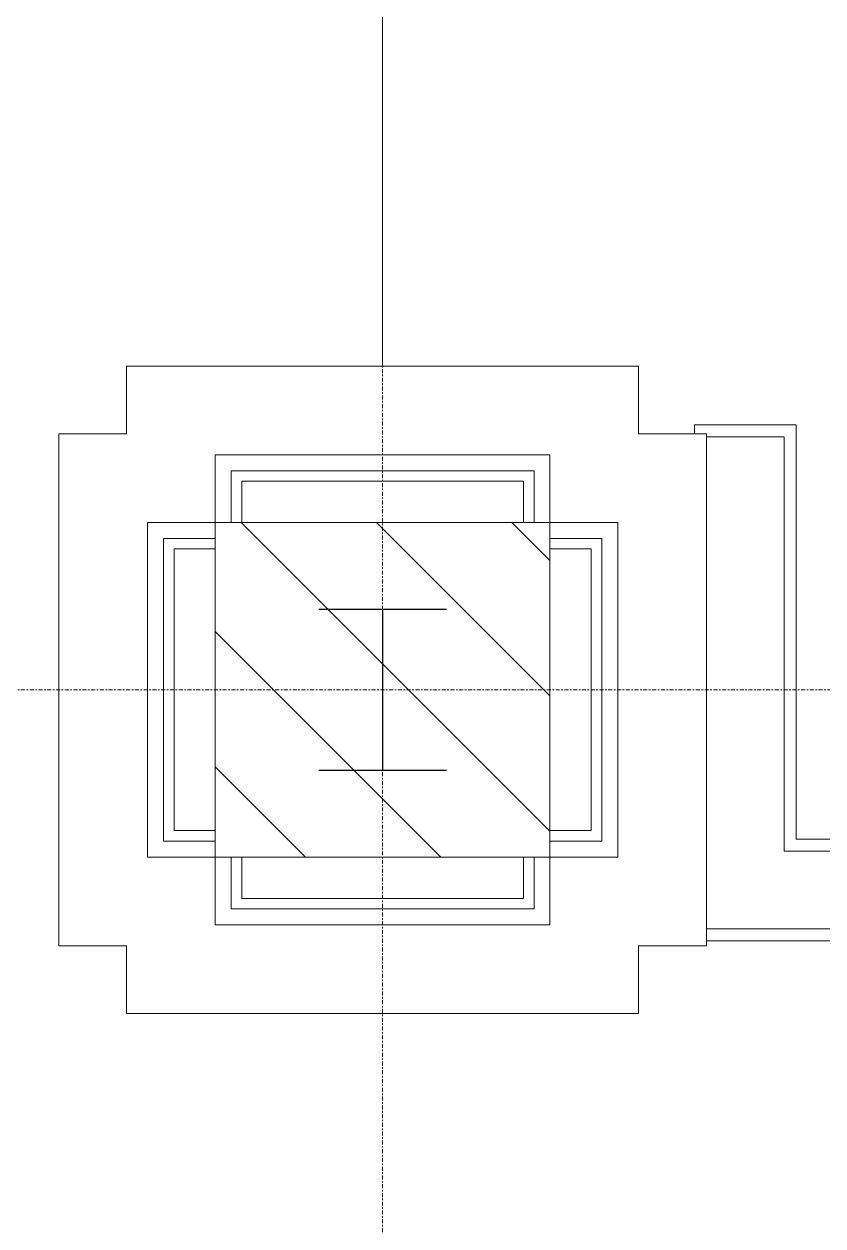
# Model space of a CAD drawing. Header units: inches. Extents: x -1205 to 1409, y -1117 to 895.
# Drawn here: x -112.8 to -62.7, y 488.9 to 564.3 of the extents above; entities that cross this region are included whole.
import ezdxf

# ---------------------------------------------------------------- set-up
doc = ezdxf.new("R2010")
doc.units = ezdxf.units.IN
doc.header["$MEASUREMENT"] = 0
doc.linetypes.add('Grid Line 1_4_', pattern=[0.4375, 0.25, -0.0625, 0.0625, -0.0625])
for name, color, linetype, lineweight in [('A-GENM', 13, 'Continuous', 9), ('A-WALL', 113, 'Continuous', 13), ('I-WALL', 2, 'Continuous', 13), ('S-BEAM', 12, 'Continuous', 13), ('S-COLS', 52, 'Continuous', 13), ('S-COLS-SYMB', 171, 'Continuous', 20), ('S-GRID', 1, 'Continuous', 9)]:
    doc.layers.add(name, color=color, linetype=linetype, lineweight=lineweight)

# ---------------------------------------------------------------- blocks, each defined once
blk = doc.blocks.new('Decorative-Column - 8th - Standard-V3-8TH FLOOR TELECOM PLAN')
at = {"layer": 'A-GENM'}
h = blk.add_hatch(dxfattribs=at)
h.set_pattern_fill('FP_12', color=53, style=0, pattern_type=2)
h.set_pattern_definition([(135, (90.32, -522.006), (-4.24264, -4.24264), [])])
h.paths.add_polyline_path([(-9.5, -10), (10.5, -10), (10.5, 11), (-10.5, 11), (-10.5, -10)], flags=0)
at = {"layer": 'A-GENM', "color": 53}
for p, q in [((-16.066, 16.566), (-16.066, 20.816)), ((16.066, 20.816), (-16.066, 20.816)), ((16.066, 16.566), (16.066, 20.816)), ((-20.316, 16.566), (-20.316, -15.566)), ((-16.066, 16.566), (-20.316, 16.566)), ((16.066, 16.566), (20.316, 16.566)), ((20.316, -15.566), (20.316, 16.566)), ((-10.5, 15.25), (-10.5, 11)), ((-10.5, 15.25), (10.5, 15.25)), ((10.5, 11), (10.5, 15.25)), ((-9.5, 14.25), (9.5, 14.25)), ((-9.5, 11), (-9.5, 14.25)), ((-8.836, 11), (-8.836, 13.586)), ((-8.836, 13.586), (8.836, 13.586)), ((8.836, 13.586), (8.836, 11)), ((9.5, 14.25), (9.5, 11)), ((-14.75, -10), (-14.75, 11)), ((-10.5, 11), (-14.75, 11)), ((-10.5, 11), (-10.5, 10)), ((-10.5, 11), (-9.5, 11)), ((10.5, 11), (9.5, 11)), ((10.5, 11), (10.5, 10)), ((14.75, 11), (10.5, 11)), ((14.75, 11), (14.75, -10)), ((-13.75, 10), (-10.5, 10)), ((-13.75, -9), (-13.75, 10)), ((10.5, 10), (13.75, 10)), ((13.75, 10), (13.75, -9)), ((-13.086, -8.336), (-13.086, 9.336)), ((-13.086, 9.336), (-10.5, 9.336)), ((10.5, 9.336), (13.086, 9.336)), ((13.086, 9.336), (13.086, -8.336)), ((-10.5, -9), (-13.75, -9)), ((-10.5, -8.336), (-13.086, -8.336)), ((-10.5, -10), (-10.5, -9)), ((13.086, -8.336), (10.5, -8.336)), ((10.5, -10), (10.5, -9)), ((13.75, -9), (10.5, -9)), ((-14.75, -10), (-10.5, -10)), ((-10.5, -10), (-10.5, -14.25)), ((-10.5, -10), (-9.5, -10)), ((-9.5, -13.25), (-9.5, -10)), ((-8.836, -12.586), (-8.836, -10)), ((8.836, -10), (8.836, -12.586)), ((10.5, -10), (9.5, -10)), ((9.5, -10), (9.5, -13.25)), ((10.5, -10), (14.75, -10)), ((10.5, -14.25), (10.5, -10)), ((8.836, -12.586), (-8.836, -12.586)), ((9.5, -13.25), (-9.5, -13.25)), ((10.5, -14.25), (-10.5, -14.25)), ((-16.066, -15.566), (-20.316, -15.566)), ((-16.066, -15.566), (-16.066, -19.816)), ((16.066, -15.566), (20.316, -15.566)), ((16.066, -15.566), (16.066, -19.816)), ((-16.066, -19.816), (16.066, -19.816))]:
    blk.add_line(p, q, dxfattribs=at)
at = {"layer": 'S-COLS', "color": 133, "lineweight": 20}
for p, q in [((9.5, 11), (-9.5, 11)), ((-10.5, 10), (-10.5, -9)), ((10.5, -9), (10.5, 10)), ((-9.5, -10), (9.5, -10))]:
    blk.add_line(p, q, dxfattribs=at)
blk = doc.blocks.new('Wall Base - Wall Base-5492003-8TH FLOOR TELECOM PLAN')
at = {"layer": 'A-WALL', "color": 253}
for p, q in [((-64.378, 539.131), (-70.753, 539.131)), ((-70.753, 539.131), (-70.753, 538.572)), ((-64.378, 513.131), (-64.378, 539.131)), ((16.953, 513.131), (-64.378, 513.131)), ((-70.003, 506.756), (90.864, 506.756))]:
    blk.add_line(p, q, dxfattribs=at)
blk = doc.blocks.new('18433_1 - AEO NY - CENTRAL_rvt-1-8TH FLOOR TELECOM PLAN')
at = {"layer": 'I-WALL', "color": 253}
for p, q in [((-65.128, 538.381), (-70.003, 538.381)), ((-65.128, 538.381), (-65.128, 512.381)), ((-65.128, 512.381), (85.989, 512.381)), ((-70.003, 507.506), (-65.128, 507.506)), ((90.864, 507.506), (-65.128, 507.506))]:
    blk.add_line(p, q, dxfattribs=at)
at = {"layer": 'S-GRID', "linetype": 'Grid Line 1_4_'}
for p, q in [((-90.32, -477.869), (-90.32, 870.85)), ((965.79, 522.506), (-931.823, 522.506))]:
    blk.add_line(p, q, dxfattribs=at)
at = {"color": 53, "lineweight": 9}
for name, p in [('Decorative-Column - 8th - Standard-V3-8TH FLOOR TELECOM PLAN', (-90.32, 522.006)), ('Wall Base - Wall Base-5492003-8TH FLOOR TELECOM PLAN', (0, 0))]:
    blk.add_blockref(name, p, dxfattribs=at)
blk = doc.blocks.new('W-Wide Flange-Column - W10X49-835080-8TH FLOOR TELECOM PLAN')
at = {"layer": 'S-COLS-SYMB', "color": 63, "lineweight": 25}
for p, q in [((-4.01, 5.05), (4.01, 5.05)), ((0, 5.05), (0, -5.05)), ((-4.01, -5.05), (4.01, -5.05))]:
    blk.add_line(p, q, dxfattribs=at)
blk = doc.blocks.new('5649_structural model_2019_rvt-1-8TH FLOOR TELECOM PLAN')
at = {"layer": 'S-BEAM', "color": 123}
blk.add_line((-90.32, 542.822), (-90.32, 783.331), dxfattribs=at)
at = {"color": 123, "lineweight": 13}
blk.add_blockref('W-Wide Flange-Column - W10X49-835080-8TH FLOOR TELECOM PLAN', (-90.32, 522.506), dxfattribs=at)

msp = doc.modelspace()

# ---------------------------------------------------------------- block references
at = {"lineweight": 5}
msp.add_blockref('18433_1 - AEO NY - CENTRAL_rvt-1-8TH FLOOR TELECOM PLAN', (0, 0), dxfattribs=at)

# ---------------------------------------------------------------- next in the draw order: block references
msp.add_blockref('5649_structural model_2019_rvt-1-8TH FLOOR TELECOM PLAN', (0, 0), dxfattribs=at)

doc.saveas('drawing.dxf')
